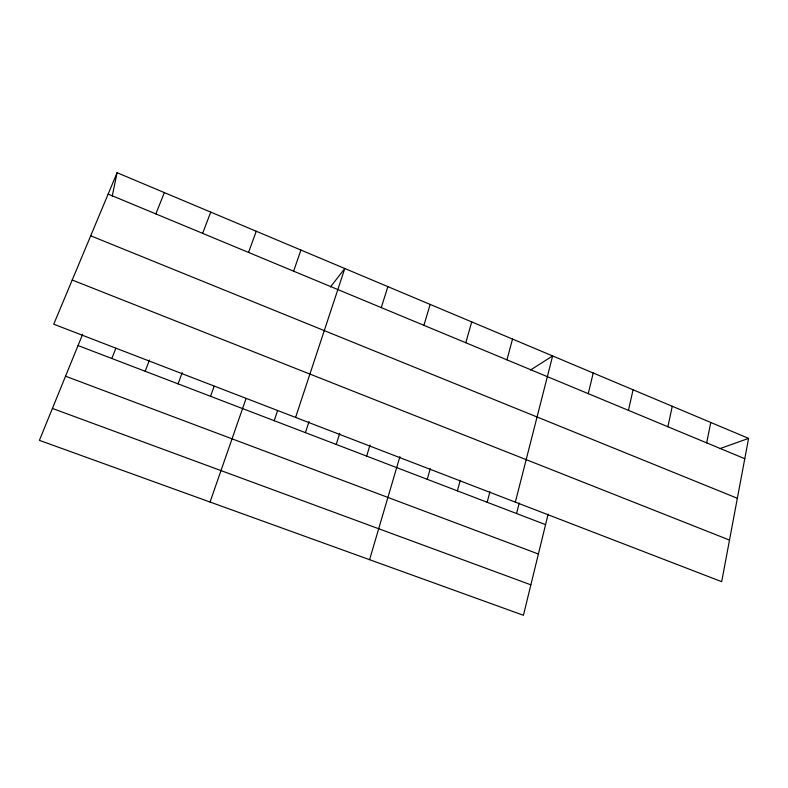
<?xml version="1.0" encoding="UTF-8"?>
<svg xmlns="http://www.w3.org/2000/svg" width="788" height="788" viewBox="0 0 788 788"><rect width="100%" height="100%" fill="white"/><g stroke="black" fill="none" stroke-linecap="round" stroke-linejoin="round"><path stroke-width="1.18" d="M748.6 438.384L721.69 581.672L53.732 324.213L117.087 172.71L748.6 438.384L719.779 448.668M706.678 442.876L710.766 422.466M112.221 196.163L117.087 172.71M667.899 426.751L672.272 406.273M628.43 410.351L633.099 389.794M588.252 393.645L593.226 373.019M548.133 514.14L523.429 615.29L39.4 440.354L82.642 334.26M516.554 513.52L519.223 502.99M515.332 502.133L552.634 355.94L530.511 370.005M487.161 502.261L489.939 491.702M506.94 359.84L512.535 339.076M457.385 490.855L460.291 480.266M465.797 342.741L471.716 321.898M427.234 479.311L430.248 468.683M369.582 559.687L399.92 456.616M423.914 325.336L430.169 304.424M366.647 456.104L370.005 445.082M381.274 307.606L387.873 286.625M336.23 444.452L339.707 433.4M305.409 432.642L309.024 421.56M295.579 417.433L344.799 268.511L330.507 286.891M274.194 420.684L277.563 410.686M293.609 271.171L300.937 250.052M210.051 502.035L246.063 398.551M210.534 396.305L214.149 386.248M248.545 252.436L256.258 231.258M178.068 383.864L182.225 372.665M202.634 233.356L210.741 212.11M145.169 371.266L149.474 360.027M111.837 358.491L115.836 348.355M155.847 213.903L164.357 192.597M52.412 408.44L530.866 584.834M65.542 376.211L538.391 554.013M78.042 345.548L545.572 524.641M72.21 280.026L729.501 540.075M90.699 235.799L737.351 498.282M108.153 194.084L744.788 458.714"/></g></svg>
